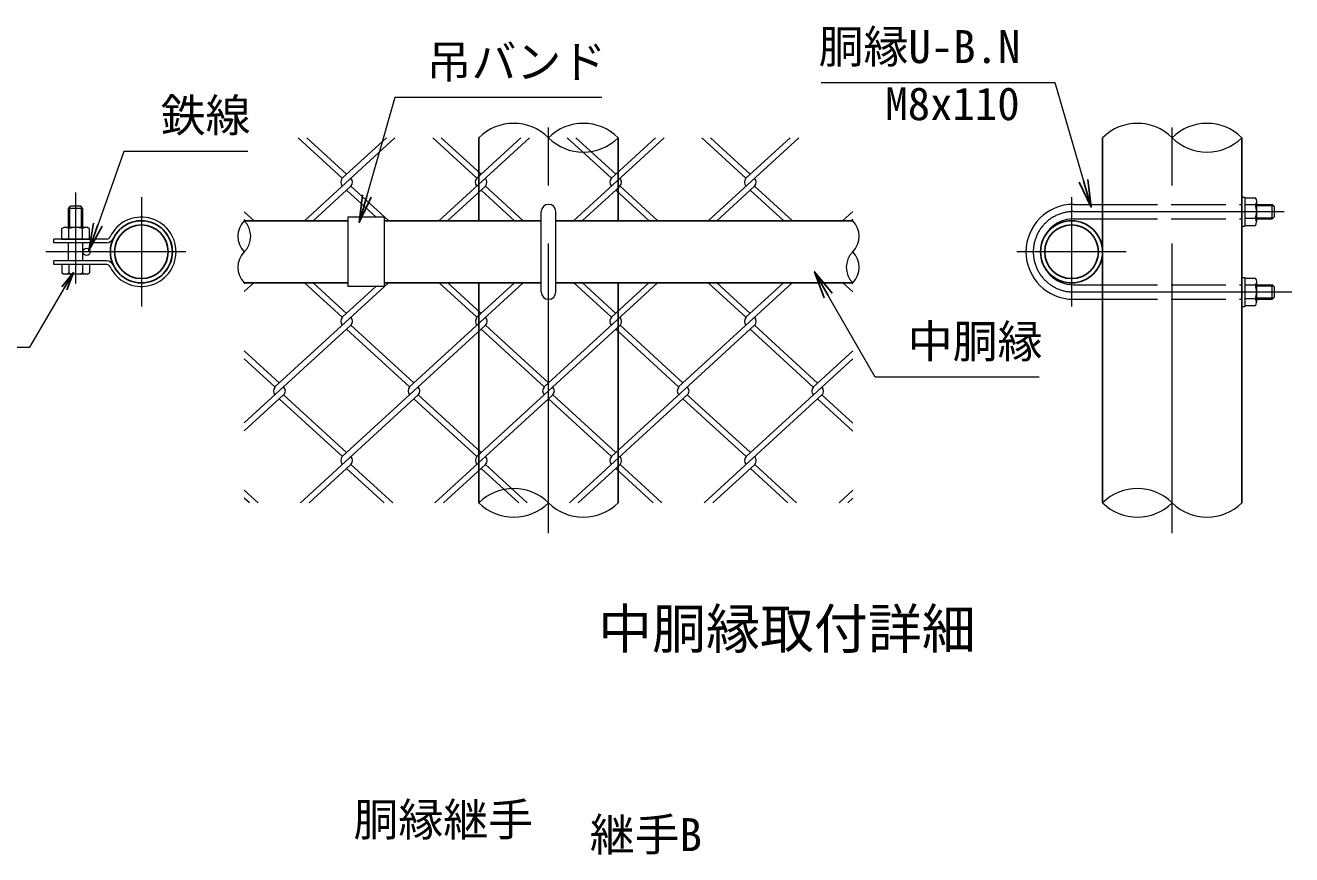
# Model space of a CAD drawing. Units: millimetres, scale not verified. Extents: x -6300 to 6300, y -4455 to 4455.
# Drawn here: x 811 to 3586, y -2252 to -435 of the extents above; entities that cross this region are included whole.
import ezdxf
from ezdxf.enums import TextEntityAlignment as Align

# ---------------------------------------------------------------- set-up
doc = ezdxf.new("R2010")
doc.units = ezdxf.units.MM
doc.header["$LTSCALE"] = 20
doc.linetypes.add('DASHED', pattern=[7.5, 6, -1.5])
doc.linetypes.add('USER1', pattern=[50.8, 31.75, -6.35, 6.35, -6.35])
for name, color, linetype, lineweight in [('0-0_D-STR1', 1, 'Continuous', 25), ('0-1_D-STR3', 3, 'Continuous', 13), ('0-2_D-BMK', 2, 'USER1', 13), ('0-3_D-STR2', 7, 'Continuous', 13), ('0-4_D-STR-DIM', 7, 'Continuous', 13), ('0-A_D-STR-TXT', 7, 'Continuous', 13), ('0-B_D-TTL-TXT', 7, 'Continuous', 25)]:
    doc.layers.add(name, color=color, linetype=linetype, lineweight=lineweight)
doc.layers.add('0-5_0', color=7, linetype='Continuous')
doc.styles.add('ＭＳ ゴシック', font='')
doc.styles.get('ＭＳ ゴシック').set_extended_font_data('MS Gothic')

# ---------------------------------------------------------------- blocks, each defined once
blk = doc.blocks.new('_Open')
at = {"layer": '0-5_0'}
blk.add_line((-20, 3.333), (0, 0), dxfattribs=at)
blk.add_lwpolyline([(-20, -3.333), (0, 0), (-20, 0)], dxfattribs=at)

msp = doc.modelspace()

# ---------------------------------------------------------------- linework, layer by layer
at = {"layer": '0-0_D-STR1'}
for p, q in [((1805, -681.13), (1805, -863.13)), ((2110.2, -863.13), (2110.2, -681.13)), ((3171.93, -681.13), (3171.93, -1481.13)), ((3477.13, -1481.13), (3477.13, -681.13)), ((1517.6, -863.13), (1290.94, -863.13)), ((1941.6, -863.13), (1597.6, -863.13)), ((2624.27, -863.13), (1973.6, -863.13)), ((1517.6, -999.13), (1290.94, -999.13)), ((1941.6, -999.13), (1597.6, -999.13)), ((1805, -999.13), (1805, -1481.13)), ((2624.27, -999.13), (1973.6, -999.13)), ((2110.2, -1481.13), (2110.2, -999.13))]:
    msp.add_line(p, q, dxfattribs=at)
for centre, radius in [((1065.35, -931.13), 68), ((1065.35, -931.13), 58.8), ((3103.93, -931.13), 68), ((3103.93, -931.13), 58.8)]:
    msp.add_circle(centre, radius, dxfattribs=at)
at = {"layer": '0-1_D-STR3'}
for p, q in [((905.35, -835.93), (910.15, -831.13)), ((932.55, -831.13), (910.15, -831.13)), ((937.35, -835.93), (932.55, -831.13)), ((3107.93, -827.13), (3171.93, -827.13)), ((3477.13, -811.13), (3483.53, -811.13)), ((3483.53, -811.13), (3483.53, -875.13)), ((3483.53, -813.13), (3506.73, -813.13)), ((3506.73, -828.13), (3483.53, -828.13)), ((3509.53, -819.44), (3509.53, -865.71)), ((3509.53, -827.13), (3543.13, -827.13)), ((3509.53, -829.93), (3545.93, -829.93)), ((3547.93, -831.93), (3547.93, -854.33)), ((937.35, -835.93), (905.35, -835.93)), ((905.35, -877.13), (905.35, -835.93)), ((908.35, -877.13), (908.35, -832.93)), ((934.35, -877.13), (934.35, -832.93)), ((937.35, -877.13), (937.35, -835.93)), ((1517.6, -855.13), (1517.6, -1007.13)), ((1597.6, -855.13), (1517.6, -855.13)), ((1597.6, -855.13), (1597.6, -1007.13)), ((1941.6, -1019.13), (1941.6, -843.13)), ((1973.6, -1019.13), (1973.6, -843.13)), ((3107.93, -859.13), (3171.93, -859.13)), ((3506.73, -858.13), (3483.53, -858.13)), ((3509.53, -856.33), (3545.93, -856.33)), ((3509.53, -859.13), (3543.13, -859.13)), ((3543.13, -859.13), (3547.93, -854.33)), ((891.33, -880.02), (896.35, -877.13)), ((891.33, -903.13), (891.33, -880.02)), ((896.35, -877.13), (946.35, -877.13)), ((906.34, -903.13), (906.34, -880.02)), ((936.36, -903.13), (936.36, -880.02)), ((951.37, -880.02), (946.35, -877.13)), ((951.37, -903.13), (951.37, -880.02)), ((3483.53, -873.13), (3506.73, -873.13)), ((989.45, -903.13), (873.35, -903.13)), ((873.35, -911.13), (873.35, -903.13)), ((989.45, -911.13), (873.35, -911.13)), ((891.33, -903.13), (951.37, -903.13)), ((905.35, -951.13), (905.35, -911.13)), ((937.35, -951.13), (937.35, -911.13)), ((873.35, -959.13), (873.35, -951.13)), ((989.45, -951.13), (873.35, -951.13)), ((989.45, -959.13), (873.35, -959.13)), ((891.33, -959.13), (891.33, -977.54)), ((951.37, -959.13), (891.33, -959.13)), ((906.34, -959.13), (906.34, -977.54)), ((936.36, -959.13), (936.36, -977.54)), ((951.37, -959.13), (951.37, -977.54)), ((896.15, -980.33), (891.33, -977.54)), ((946.55, -980.33), (896.15, -980.33)), ((946.55, -980.33), (951.37, -977.54)), ((3477.13, -987.13), (3483.53, -987.13)), ((3483.53, -987.13), (3483.53, -1051.13)), ((3483.53, -989.13), (3506.73, -989.13)), ((3509.53, -995.44), (3509.53, -1041.71)), ((1597.6, -1007.13), (1517.6, -1007.13)), ((3107.93, -1003.13), (3171.93, -1003.13)), ((3506.73, -1004.13), (3483.53, -1004.13)), ((3509.53, -1003.13), (3543.13, -1003.13)), ((3509.53, -1005.93), (3545.93, -1005.93)), ((3547.93, -1007.93), (3547.93, -1030.33)), ((3107.93, -1035.13), (3171.93, -1035.13)), ((3506.73, -1034.13), (3483.53, -1034.13)), ((3483.53, -1049.13), (3506.73, -1049.13)), ((3509.53, -1032.33), (3545.93, -1032.33)), ((3509.53, -1035.13), (3543.13, -1035.13)), ((3543.13, -1035.13), (3547.93, -1030.33))]:
    msp.add_line(p, q, dxfattribs=at)
at = {"layer": '0-1_D-STR3', "linetype": 'DASHED'}
for p, q in [((3171.93, -827.13), (3477.13, -827.13)), ((3171.93, -859.13), (3477.13, -859.13)), ((3171.93, -1003.13), (3477.13, -1003.13)), ((3171.93, -1035.13), (3477.13, -1035.13))]:
    msp.add_line(p, q, dxfattribs=at)
at = {"layer": '0-1_D-STR3'}
for points in [[(3477.13, -811.13), (3477.13, -875.13), (3483.53, -875.13)], [(3547.93, -831.93), (3543.13, -827.13), (3543.13, -859.13)], [(3477.13, -987.13), (3477.13, -1051.13), (3483.53, -1051.13)], [(3547.93, -1007.93), (3543.13, -1003.13), (3543.13, -1035.13)]]:
    msp.add_lwpolyline(points, dxfattribs=at)
msp.add_circle((945.35, -931.13), 8, dxfattribs=at)
for centre, radius, start, end in [((1957.6, -843.13), 16, 0, 180), ((3107.93, -931.13), 104, 90, 270), ((3498.34, -820.63), 11.26, 318.21899, 41.78101), ((3467.95, -843.13), 41.58, 338.85295, 21.14705), ((1065.35, -931.13), 76, 205.37693, 154.62307), ((3107.93, -931.13), 72, 90, 270), ((3107.93, -931.13), 72, 90, 270), ((3498.09, -865.63), 11.44, 319.0514, 40.9486), ((898.83, -890.99), 13.29, 55.61584, 124.38415), ((921.35, -927.38), 49.68, 72.4121, 107.5879), ((943.87, -890.99), 13.29, 55.61586, 124.38414), ((1065.35, -931.13), 68, 205.37693, 154.62307), ((989.45, -895.13), 8, 270, 334.62307), ((989.45, -895.13), 16, 270, 334.62307), ((989.45, -967.13), 16, 25.37693, 90), ((989.45, -967.13), 8, 25.37693, 90), ((898.83, -966.57), 13.29, 235.61585, 304.38415), ((921.35, -930.19), 49.68, 252.4121, 287.5879), ((943.87, -966.57), 13.29, 235.61585, 304.38415), ((3498.34, -996.63), 11.26, 318.21899, 41.78101), ((1957.6, -1019.13), 16, 180, 0), ((3467.95, -1019.13), 41.58, 338.85295, 21.14705), ((3498.09, -1041.63), 11.44, 319.0514, 40.9486)]:
    msp.add_arc(centre, radius, start, end, dxfattribs=at)
at = {"layer": '0-2_D-BMK'}
for p, q in [((1957.6, -1547.79), (1957.6, -614.46)), ((3324.53, -1547.79), (3324.53, -614.46)), ((921.35, -1000.8), (921.35, -800.81)), ((1065.35, -811.13), (1065.35, -1051.13)), ((3103.93, -811.13), (3103.93, -1051.13)), ((3107.93, -843.13), (3569.5, -843.13)), ((1162.43, -931.13), (855.76, -931.13)), ((3223.93, -931.13), (2983.93, -931.13)), ((3107.93, -1019.13), (3586.3, -1019.13))]:
    msp.add_line(p, q, dxfattribs=at)
msp.add_arc((3107.93, -931.13), 88, 90, 270, dxfattribs=at)
at = {"layer": '0-3_D-STR2'}
for p, q in [((1505.53, -769.73), (1408.84, -681.13)), ((1621.17, -681.13), (1422.55, -863.13)), ((1515, -761.05), (1427.78, -681.13)), ((1602.22, -681.13), (1505.53, -769.73)), ((1800.44, -769.72), (1703.75, -681.13)), ((1916.08, -681.13), (1717.46, -863.13)), ((1809.91, -761.05), (1722.69, -681.13)), ((1897.13, -681.13), (1800.44, -769.73)), ((2095.35, -769.73), (1998.66, -681.13)), ((2210.99, -681.13), (2012.37, -863.13)), ((2104.82, -761.05), (2017.6, -681.13)), ((2192.04, -681.13), (2095.35, -769.73)), ((2390.26, -769.73), (2293.57, -681.13)), ((2505.9, -681.13), (2307.28, -863.13)), ((2399.73, -761.05), (2312.51, -681.13)), ((2486.95, -681.13), (2390.26, -769.73)), ((1524.47, -787.09), (1441.49, -863.13)), ((1579.78, -855.13), (1515, -795.77)), ((1607.45, -863.13), (1524.47, -787.09)), ((1819.38, -787.09), (1736.4, -863.13)), ((1883.42, -863.13), (1809.91, -795.77)), ((1902.36, -863.13), (1819.38, -787.09)), ((2114.3, -787.09), (2031.32, -863.13)), ((2178.33, -863.13), (2104.82, -795.77)), ((2197.28, -863.13), (2114.3, -787.09)), ((2409.21, -787.09), (2326.23, -863.13)), ((2473.24, -863.13), (2399.73, -795.77)), ((2492.19, -863.13), (2409.21, -787.09)), ((1312.54, -863.13), (1290.94, -843.33)), ((2624.27, -842.89), (2602.19, -863.13)), ((2624.27, -860.25), (2621.14, -863.13)), ((1293.6, -863.13), (1290.94, -860.69)), ((1293.08, -999.13), (1290.94, -1001.08)), ((1312.02, -999.13), (1290.94, -1018.45)), ((1606.93, -999.13), (1358.07, -1227.16)), ((1505.53, -1074.69), (1423.07, -999.13)), ((1515, -1066), (1442.01, -999.13)), ((1579.26, -1007.13), (1505.53, -1074.69)), ((1901.84, -999.13), (1652.98, -1227.16)), ((1800.44, -1074.69), (1717.98, -999.13)), ((1809.91, -1066), (1736.93, -999.13)), ((1882.9, -999.13), (1800.44, -1074.69)), ((2196.75, -999.13), (1947.89, -1227.16)), ((2095.35, -1074.69), (2012.89, -999.13)), ((2104.82, -1066), (2031.84, -999.13)), ((2177.81, -999.13), (2095.35, -1074.69)), ((2491.67, -999.13), (2242.8, -1227.16)), ((2390.26, -1074.69), (2307.8, -999.13)), ((2399.73, -1066), (2326.75, -999.13)), ((2472.72, -999.13), (2390.26, -1074.69)), ((2624.27, -1018.88), (2602.71, -999.13)), ((2624.27, -1001.52), (2621.66, -999.13)), ((1524.47, -1092.05), (1290.94, -1306.04)), ((1819.38, -1092.05), (1505.53, -1379.64)), ((1652.98, -1227.16), (1515, -1100.73)), ((1662.46, -1218.48), (1524.47, -1092.05)), ((2114.3, -1092.05), (1800.44, -1379.64)), ((1947.89, -1227.16), (1809.91, -1100.73)), ((1957.37, -1218.48), (1819.38, -1092.05)), ((2409.21, -1092.05), (2095.35, -1379.64)), ((2242.8, -1227.16), (2104.82, -1100.73)), ((2252.28, -1218.48), (2114.3, -1092.05)), ((2537.95, -1227.38), (2399.73, -1100.73)), ((2547.43, -1218.7), (2409.21, -1092.05)), ((1367.55, -1218.48), (1290.94, -1148.29)), ((2624.27, -1148.29), (2537.95, -1227.38)), ((1358.07, -1227.16), (1290.94, -1165.65)), ((2624.27, -1165.65), (2390.5, -1379.86)), ((1377.02, -1244.53), (1290.94, -1323.4)), ((1515.24, -1371.18), (1377.02, -1244.53)), ((1672.17, -1244.74), (1414.2, -1481.13)), ((1809.91, -1370.96), (1671.93, -1244.53)), ((1966.84, -1244.53), (1708.64, -1481.13)), ((2104.82, -1370.96), (1966.84, -1244.53)), ((2261.75, -1244.53), (2003.55, -1481.13)), ((2399.97, -1371.18), (2261.75, -1244.53)), ((2556.9, -1244.74), (2298.93, -1481.13)), ((2624.27, -1306.48), (2556.9, -1244.74)), ((1505.76, -1379.86), (1367.55, -1253.21)), ((1800.44, -1379.64), (1662.46, -1253.21)), ((2095.35, -1379.64), (1957.37, -1253.21)), ((2390.5, -1379.86), (2252.28, -1253.21)), ((2624.27, -1323.84), (2547.43, -1253.42)), ((1524.71, -1397.22), (1433.15, -1481.13)), ((1597.33, -1481.13), (1515, -1405.69)), ((1616.28, -1481.13), (1524.47, -1397)), ((1819.38, -1397), (1727.58, -1481.13)), ((1892.24, -1481.13), (1809.91, -1405.69)), ((1911.19, -1481.13), (1819.38, -1397)), ((2114.3, -1397), (2022.49, -1481.13)), ((2187.15, -1481.13), (2104.82, -1405.69)), ((2206.1, -1481.13), (2114.3, -1397)), ((2409.44, -1397.22), (2317.88, -1481.13)), ((2482.06, -1481.13), (2399.97, -1405.9)), ((2501.01, -1481.13), (2409.44, -1397.22)), ((1321.36, -1481.13), (1290.94, -1453.24)), ((1302.42, -1481.13), (1290.94, -1470.61)), ((2624.27, -1453.68), (2594.32, -1481.13)), ((2624.27, -1471.04), (2613.26, -1481.13))]:
    msp.add_line(p, q, dxfattribs=at)
for centre, start, end in [((1514.98, -778.43), 137.5, 222.5), ((1514.98, -778.43), 317.5, 42.5), ((1809.89, -778.43), 137.5, 222.5), ((1809.89, -778.43), 317.5, 42.5), ((2104.8, -778.43), 137.5, 222.5), ((2104.8, -778.43), 317.5, 42.5), ((2399.71, -778.43), 137.5, 222.5), ((2399.71, -778.43), 317.5, 42.5), ((1514.98, -1083.39), 137.5, 222.5), ((1514.98, -1083.39), 317.5, 42.5), ((1810.15, -1083.58), 137.5, 222.5), ((1810.15, -1083.58), 317.5, 42.5), ((2105.06, -1083.58), 137.5, 222.5), ((2105.06, -1083.58), 317.5, 42.5), ((2399.97, -1083.58), 137.5, 222.5), ((2399.97, -1083.58), 317.5, 42.5), ((1368, -1236.3), 137.5, 222.5), ((1368, -1236.3), 317.5, 42.5), ((1662.69, -1236.06), 137.5, 222.5), ((1662.69, -1236.06), 317.5, 42.5), ((1957.6, -1236.06), 137.5, 222.5), ((1957.6, -1236.06), 317.5, 42.5), ((2252.73, -1236.3), 137.5, 222.5), ((2252.73, -1236.3), 317.5, 42.5), ((2547.64, -1236.3), 137.5, 222.5), ((2547.64, -1236.3), 317.5, 42.5), ((1514.98, -1388.35), 137.5, 222.5), ((1514.98, -1388.35), 317.5, 42.5), ((1810.15, -1388.54), 137.5, 222.5), ((1810.15, -1388.54), 317.5, 42.5), ((2105.06, -1388.54), 137.5, 222.5), ((2105.06, -1388.54), 317.5, 42.5), ((2399.97, -1388.54), 137.5, 222.5), ((2399.97, -1388.54), 317.5, 42.5)]:
    msp.add_arc(centre, 12.85, start, end, dxfattribs=at)
at = {"layer": '0-4_D-STR-DIM'}
for centre, radius, start, end in [((1881.3, -757.91), 108.25, 45.18146, 134.81854), ((2033.9, -757.91), 108.25, 45.18146, 134.81854), ((3248.23, -757.91), 108.25, 45.18146, 134.81854), ((3400.83, -757.91), 108.25, 45.18146, 134.81854), ((2033.9, -604.34), 108.25, 225.18146, 314.81854), ((3400.83, -604.34), 108.25, 225.18146, 314.81854), ((1325.15, -897.13), 48.24, 135.18146, 224.81854), ((1256.72, -897.13), 48.24, 315.18146, 44.81854), ((2590.05, -897.13), 48.24, 315.18146, 44.81854), ((1325.15, -965.13), 48.24, 135.18146, 224.81854), ((2658.49, -965.13), 48.24, 135.18146, 224.81854), ((2590.05, -965.13), 48.24, 315.18146, 44.81854), ((1881.3, -1557.91), 108.25, 45.18146, 134.81854), ((3248.23, -1557.91), 108.25, 45.18146, 134.81854), ((1881.3, -1404.34), 108.25, 225.18146, 314.81854), ((2033.9, -1404.34), 108.25, 225.18146, 314.81854), ((3248.23, -1404.34), 108.25, 225.18146, 314.81854), ((3400.83, -1404.34), 108.25, 225.18146, 314.81854)]:
    msp.add_arc(centre, radius, start, end, dxfattribs=at)
at = {"layer": '0-A_D-STR-TXT'}
for points in [[(2554.9, -560.14), (3067.2, -560.14), (3146.05, -831.35)], [(2074.16, -593.09), (1620.49, -593.09), (1543.5, -864.69)], [(1298.41, -711.35), (1027.1, -711.35), (950.61, -926.57)], [(307.97, -1139.95), (820.65, -1139.95), (915.74, -978.27)], [(3033.15, -1206.13), (2673.14, -1206.13), (2541.57, -976.71)]]:
    msp.add_lwpolyline(points, dxfattribs=at)

# ---------------------------------------------------------------- block references
for p, xscale, yscale, rotation in [((3146.61, -833.27), 3, 3, 286.2108), ((1542.96, -866.61), 3, 3, 254.17414), ((949.94, -928.45), 3, 3, 250.43412), ((2540.57, -974.98), 3, 3, 119.83396), ((916.75, -976.55), 2, 2, 59.5375)]:
    msp.add_blockref('_Open', p, dxfattribs=dict(at, xscale=xscale, yscale=yscale, rotation=rotation))

# ---------------------------------------------------------------- texts
at = {"layer": '0-A_D-STR-TXT', "style": 'ＭＳ ゴシック'}
for s, p in [('胴縁U-B.N', (2549.57, -539.16)), ('吊バンド', (1690.4, -572.31)), ('M8x110', (2695.76, -664.31)), ('鉄線', (1107.67, -689.8)), ('中胴縁', (2744.96, -1185.16)), ('胴縁継手', (1530.18, -2232.84)), ('継手B', (2048.08, -2265.9))]:
    msp.add_text(s, height=72.14, dxfattribs=at).set_placement(p, align=Align.BOTTOM_LEFT)
at = {"layer": '0-B_D-TTL-TXT', "style": 'ＭＳ ゴシック'}
msp.add_text('中胴縁取付詳細', height=86.66, dxfattribs=at).set_placement((2066.37, -1826.43), align=Align.BOTTOM_LEFT)

doc.saveas('drawing.dxf')
